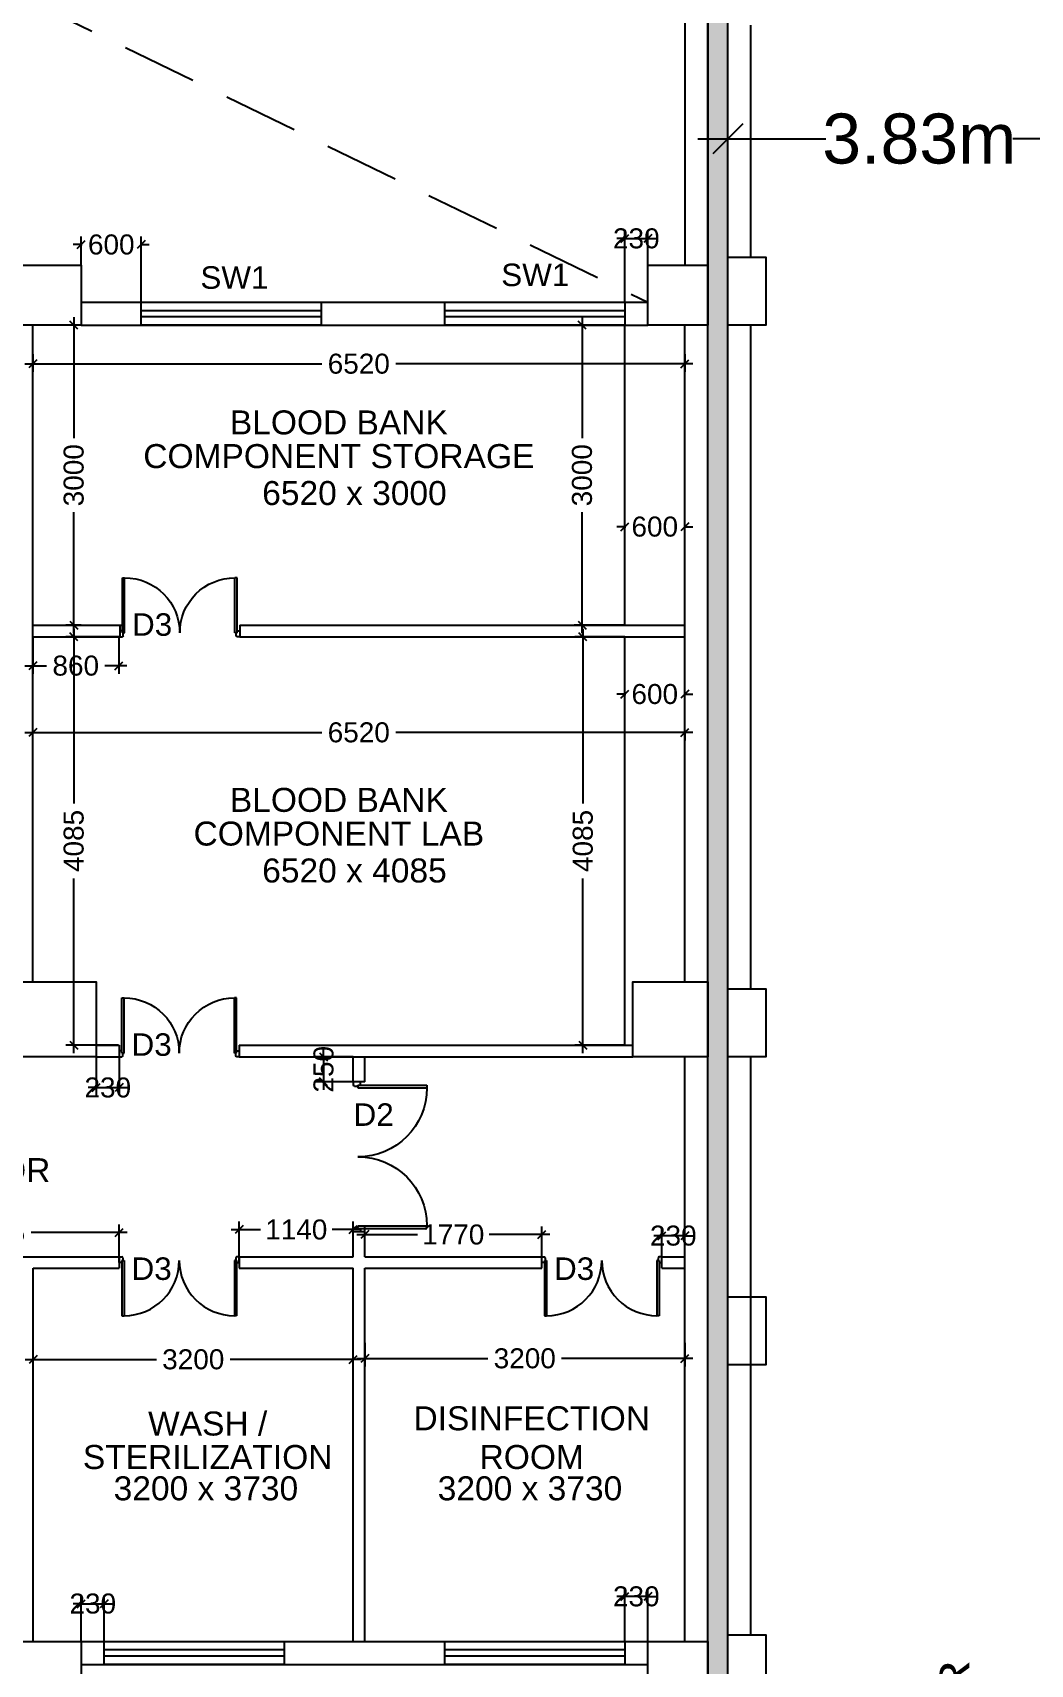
# Model space of a CAD drawing. Extents: x 7897917 to 8423973, y -6487334 to -6173396.
# Drawn here: x 7986973 to 7996950, y -6433034 to -6416719 of the extents above; entities that cross this region are included whole.
import ezdxf
from ezdxf.enums import TextEntityAlignment as Align

# ---------------------------------------------------------------- set-up
doc = ezdxf.new("R2010")
doc.units = 0
doc.header["$LTSCALE"] = 600
doc.header["$MEASUREMENT"] = 0
doc.header["$PDMODE"] = 35
doc.linetypes.add('HIDDEN', pattern=[0.375, 0.25, -0.125])
doc.linetypes.add('HIDDEN2', pattern=[0.1875, 0.125, -0.0625])
doc.layers.get('0').update_dxf_attribs({"linetype": 'CONTINUOUS'})
doc.layers.get('Defpoints').update_dxf_attribs({"linetype": 'CONTINUOUS'})
for name, color, linetype in [('DIM', 8, 'CONTINUOUS'), ('DIMEN', 5, 'CONTINUOUS'), ('DOOR', 32, 'CONTINUOUS'), ('Duct', 8, 'CONTINUOUS'), ('Exp.Joint', 104, 'CONTINUOUS'), ('joinery', 7, 'CONTINUOUS'), ('LA-column', 3, 'CONTINUOUS'), ('REVISIONS', 6, 'CONTINUOUS'), ('Room Dim', 1, 'CONTINUOUS'), ('TEXT', 6, 'CONTINUOUS'), ('TXT', 6, 'CONTINUOUS'), ('Walls', 7, 'CONTINUOUS'), ('WIN', 151, 'CONTINUOUS'), ('Working Dim', 5, 'CONTINUOUS')]:
    doc.layers.add(name, color=color, linetype=linetype)
doc.styles.add('ari', font='arial.ttf')
doc.styles.add('ARIAL', font='arial.ttf')
doc.styles.get("Standard").update_dxf_attribs({"font": 'romans.shx'})
doc.dimstyles.new('int. dim', dxfattribs={"dimtxt": 450, "dimasz": 80, "dimexe": 80, "dimexo": 0, "dimgap": 70, "dimtad": 0, "dimdec": 0, "dimzin": 12, "dimdsep": 46, "dimtxsty": 'ari', "dimblk": 'OBLIQUE', "dimcen": 2, "dimdle": 80, "dimclrd": 256, "dimclre": 256, "dimclrt": 6, "dimadec": 0, "dimazin": 0, "dimtfac": 1, "dimtdec": 0, "dimtix": 1, "dimtmove": 2, "dimatfit": 3, "dimfxl": 1, "dimtolj": 1, "dimtzin": 0, "dimlwd": -1, "dimlwe": -1, "dimarcsym": 0})
doc.dimstyles.new('STANDARD$0', dxfattribs={"dimscale": 0, "dimtxt": 150, "dimasz": 125, "dimexe": 0.75, "dimexo": 1, "dimgap": 25, "dimtad": 1, "dimdec": 0, "dimdsep": 46, "dimtxsty": 'Standard', "dimblk1": 'DOT', "dimblk2": 'DOT', "dimsah": 1, "dimcen": 2.5, "dimclrd": 1, "dimclre": 1, "dimclrt": 3, "dimadec": 0, "dimazin": 0, "dimtfac": 1, "dimtdec": 0, "dimtmove": 0, "dimatfit": 3, "dimldrblk": 'DOT', "dimfxl": 1, "dimtolj": 1, "dimtzin": 0, "dimarcsym": 0})

# ---------------------------------------------------------------- blocks, each defined once
blk = doc.blocks.new('_Oblique')
at = {"color": 0, "linetype": 'ByBlock', "lineweight": -2}
blk.add_line((-0.5, -0.5), (0.5, 0.5), dxfattribs=at)
blk = doc.blocks.new('*D1554')
at = {"layer": 'Defpoints', "color": 0, "transparency": 16777216}
for p in [(7986974, -6419934, 13), (7993494, -6419934, 2), (7993494, -6420030)]:
    blk.add_point(p, dxfattribs=at)
at = {"layer": 'Working Dim', "transparency": 16777216}
for p, q in [((7986974, -6419934), (7986974, -6420110)), ((7993494, -6419934), (7993494, -6420110)), ((7986894, -6420030), (7989865, -6420030)), ((7993574, -6420030), (7990603, -6420030))]:
    blk.add_line(p, q, dxfattribs=at)
at = {"layer": 'Working Dim', "transparency": 16777216, "xscale": 80, "yscale": 80, "zscale": 80, "rotation": 180}
blk.add_blockref('_Oblique', (7986974, -6420030), dxfattribs=at)
at = {"layer": 'Working Dim', "transparency": 16777216, "xscale": 80, "yscale": 80, "zscale": 80}
blk.add_blockref('_Oblique', (7993494, -6420030), dxfattribs=at)
at = {"layer": 'Working Dim', "color": 6, "transparency": 16777216, "insert": (7990234, -6420030), "char_height": 200, "attachment_point": 5, "style": 'ari'}
blk.add_mtext('\\A1;6520', dxfattribs=at)
blk = doc.blocks.new('*D1555')
at = {"layer": 'Defpoints', "color": 0, "transparency": 16777216}
for p in [(7987834, -6422759, 3), (7987384, -6426844), (7987829, -6426844, 4)]:
    blk.add_point(p, dxfattribs=at)
at = {"layer": 'Working Dim', "transparency": 16777216}
for p, q in [((7987834, -6422759), (7987304, -6422759)), ((7987384, -6422679), (7987384, -6424428)), ((7987384, -6426924), (7987384, -6425175)), ((7987829, -6426844), (7987304, -6426844))]:
    blk.add_line(p, q, dxfattribs=at)
at = {"layer": 'Working Dim', "transparency": 16777216, "xscale": 80, "yscale": 80, "zscale": 80}
for p, rotation in [((7987384, -6422759), 90), ((7987384, -6426844), 270)]:
    blk.add_blockref('_Oblique', p, dxfattribs=dict(at, rotation=rotation))
at = {"layer": 'Working Dim', "color": 6, "transparency": 16777216, "insert": (7987384, -6424801), "char_height": 200, "attachment_point": 5, "rotation": 90, "style": 'ari'}
blk.add_mtext('\\A1;4085', dxfattribs=at)
blk = doc.blocks.new('*D1566')
at = {"layer": 'Defpoints', "color": 0, "transparency": 16777216}
for p in [(7986979, -6430045, 13), (7990179, -6429985), (7990179, -6430045, 13)]:
    blk.add_point(p, dxfattribs=at)
at = {"layer": 'Working Dim', "transparency": 16777216}
for p, q in [((7986979, -6430045), (7986979, -6429905)), ((7990179, -6430045), (7990179, -6429905)), ((7986899, -6429985), (7988211, -6429985)), ((7990259, -6429985), (7988947, -6429985))]:
    blk.add_line(p, q, dxfattribs=at)
at = {"layer": 'Working Dim', "transparency": 16777216, "xscale": 80, "yscale": 80, "zscale": 80, "rotation": 180}
blk.add_blockref('_Oblique', (7986979, -6429985), dxfattribs=at)
at = {"layer": 'Working Dim', "transparency": 16777216, "xscale": 80, "yscale": 80, "zscale": 80}
blk.add_blockref('_Oblique', (7990179, -6429985), dxfattribs=at)
at = {"layer": 'Working Dim', "color": 6, "transparency": 16777216, "insert": (7988579, -6429985), "char_height": 200, "attachment_point": 5, "style": 'ari'}
blk.add_mtext('\\A1;3200', dxfattribs=at)
blk = doc.blocks.new('*D1567')
at = {"layer": 'Defpoints', "color": 0, "transparency": 16777216}
for p in [(7990294, -6429820, 13), (7993494, -6429820, 18), (7990294, -6429975)]:
    blk.add_point(p, dxfattribs=at)
at = {"layer": 'Working Dim', "transparency": 16777216}
for p, q in [((7990294, -6429820), (7990294, -6430055)), ((7993494, -6429820), (7993494, -6430055)), ((7990214, -6429975), (7991526, -6429975)), ((7993574, -6429975), (7992262, -6429975))]:
    blk.add_line(p, q, dxfattribs=at)
at = {"layer": 'Working Dim', "transparency": 16777216, "xscale": 80, "yscale": 80, "zscale": 80, "rotation": 180}
blk.add_blockref('_Oblique', (7990294, -6429975), dxfattribs=at)
at = {"layer": 'Working Dim', "transparency": 16777216, "xscale": 80, "yscale": 80, "zscale": 80}
blk.add_blockref('_Oblique', (7993494, -6429975), dxfattribs=at)
at = {"layer": 'Working Dim', "color": 6, "transparency": 16777216, "insert": (7991894, -6429975), "char_height": 200, "attachment_point": 5, "style": 'ari'}
blk.add_mtext('\\A1;3200', dxfattribs=at)
blk = doc.blocks.new('Z$W@#1275')
at = {"layer": 'DOOR'}
for p, q in [((73, 1500), (0, 1500)), ((0, 1500), (0, 1467)), ((73, 1467), (73, 1500)), ((0, 1467), (2, 1467)), ((11, 1456), (11, 1458)), ((11, 1456), (47, 1456)), ((47, 1467), (736, 1467)), ((47, 1467), (47, 1439)), ((47, 1456), (47, 1467)), ((47, 1467), (73, 1467)), ((47, 1439), (736, 1439)), ((736, 1467), (736, 1439)), ((0, 33), (2, 33)), ((0, 0), (0, 33)), ((73, 0), (0, 0)), ((11, 44), (11, 42)), ((11, 44), (47, 44)), ((47, 61), (736, 61)), ((47, 33), (47, 61)), ((47, 44), (47, 33)), ((47, 33), (736, 33)), ((47, 33), (73, 33)), ((73, 33), (73, 0)), ((736, 33), (736, 61))]:
    blk.add_line(p, q, dxfattribs=at)
for centre, start, end in [((11, 1467), 180, 270), ((11, 33), 90, 180)]:
    blk.add_arc(centre, 9.13, start, end, dxfattribs=at)
at = {"layer": 'DOOR', "color": 145}
for centre, start, end in [((47, 1439), 270, 0), ((47, 61), 0, 90)]:
    blk.add_arc(centre, 689, start, end, dxfattribs=at)
blk = doc.blocks.new('*D1572')
at = {"layer": 'Defpoints', "color": 0, "transparency": 16777216}
for p in [(7987459, -6419644, 2), (7987384, -6422644), (7987459, -6422644, 3)]:
    blk.add_point(p, dxfattribs=at)
at = {"layer": 'Working Dim', "transparency": 16777216}
for p, q in [((7987459, -6419644), (7987304, -6419644)), ((7987384, -6419564), (7987384, -6420775)), ((7987384, -6422724), (7987384, -6421512)), ((7987459, -6422644), (7987304, -6422644))]:
    blk.add_line(p, q, dxfattribs=at)
at = {"layer": 'Working Dim', "transparency": 16777216, "xscale": 80, "yscale": 80, "zscale": 80}
for p, rotation in [((7987384, -6419644), 90), ((7987384, -6422644), 270)]:
    blk.add_blockref('_Oblique', p, dxfattribs=dict(at, rotation=rotation))
at = {"layer": 'Working Dim', "color": 6, "transparency": 16777216, "insert": (7987384, -6421144), "char_height": 200, "attachment_point": 5, "rotation": 90, "style": 'ari'}
blk.add_mtext('\\A1;3000', dxfattribs=at)
blk = doc.blocks.new('*D1661')
at = {"layer": 'Defpoints', "color": 0, "transparency": 16777216}
for p in [(7987689, -6432427), (7987459, -6432804, 2), (7987689, -6432804, 2)]:
    blk.add_point(p, dxfattribs=at)
at = {"layer": 'Working Dim', "transparency": 16777216}
for p, q in [((7987459, -6432804), (7987459, -6432347)), ((7987689, -6432804), (7987689, -6432347)), ((7987459, -6432427), (7987379, -6432427)), ((7987459, -6432427), (7987689, -6432427)), ((7987689, -6432427), (7987769, -6432427))]:
    blk.add_line(p, q, dxfattribs=at)
at = {"layer": 'Working Dim', "transparency": 16777216, "xscale": 80, "yscale": 80, "zscale": 80}
blk.add_blockref('_Oblique', (7987459, -6432427), dxfattribs=at)
at = {"layer": 'Working Dim', "transparency": 16777216, "xscale": 80, "yscale": 80, "zscale": 80, "rotation": 180}
blk.add_blockref('_Oblique', (7987689, -6432427), dxfattribs=at)
at = {"layer": 'Working Dim', "color": 6, "transparency": 16777216, "insert": (7987574, -6432427), "char_height": 200, "attachment_point": 5, "style": 'ari'}
blk.add_mtext('\\A1;230', dxfattribs=at)
blk = doc.blocks.new('*D1662')
at = {"layer": 'Defpoints', "color": 0, "transparency": 16777216}
for p in [(7992894, -6432355), (7992894, -6432804, 2), (7993124, -6432804, 5)]:
    blk.add_point(p, dxfattribs=at)
at = {"layer": 'Working Dim', "transparency": 16777216}
for p, q in [((7992894, -6432355), (7992814, -6432355)), ((7992894, -6432804), (7992894, -6432275)), ((7993124, -6432355), (7992894, -6432355)), ((7993124, -6432804), (7993124, -6432275)), ((7993124, -6432355), (7993204, -6432355))]:
    blk.add_line(p, q, dxfattribs=at)
at = {"layer": 'Working Dim', "transparency": 16777216, "xscale": 80, "yscale": 80, "zscale": 80}
blk.add_blockref('_Oblique', (7992894, -6432355), dxfattribs=at)
at = {"layer": 'Working Dim', "transparency": 16777216, "xscale": 80, "yscale": 80, "zscale": 80, "rotation": 180}
blk.add_blockref('_Oblique', (7993124, -6432355), dxfattribs=at)
at = {"layer": 'Working Dim', "color": 6, "transparency": 16777216, "insert": (7993009, -6432355), "char_height": 200, "attachment_point": 5, "style": 'ari'}
blk.add_mtext('\\A1;230', dxfattribs=at)
blk = doc.blocks.new('*D1663')
at = {"layer": 'Defpoints', "color": 0, "transparency": 16777216}
for p in [(7993264, -6428748), (7993264, -6428959, 5), (7993494, -6428959, 2)]:
    blk.add_point(p, dxfattribs=at)
at = {"layer": 'Working Dim', "transparency": 16777216}
for p, q in [((7993264, -6428748), (7993184, -6428748)), ((7993264, -6428959), (7993264, -6428668)), ((7993494, -6428748), (7993264, -6428748)), ((7993494, -6428959), (7993494, -6428668)), ((7993494, -6428748), (7993574, -6428748))]:
    blk.add_line(p, q, dxfattribs=at)
at = {"layer": 'Working Dim', "transparency": 16777216, "xscale": 80, "yscale": 80, "zscale": 80}
blk.add_blockref('_Oblique', (7993264, -6428748), dxfattribs=at)
at = {"layer": 'Working Dim', "transparency": 16777216, "xscale": 80, "yscale": 80, "zscale": 80, "rotation": 180}
blk.add_blockref('_Oblique', (7993494, -6428748), dxfattribs=at)
at = {"layer": 'Working Dim', "color": 6, "transparency": 16777216, "insert": (7993379, -6428748), "char_height": 200, "attachment_point": 5, "style": 'ari'}
blk.add_mtext('\\A1;230', dxfattribs=at)
blk = doc.blocks.new('*D1664')
at = {"layer": 'Defpoints', "color": 0, "transparency": 16777216}
for p in [(7990179, -6426959, 18), (7989882, -6427209), (7990179, -6427209, 9)]:
    blk.add_point(p, dxfattribs=at)
at = {"layer": 'Working Dim', "transparency": 16777216}
for p, q in [((7990179, -6426959), (7989802, -6426959)), ((7989882, -6426959), (7989882, -6426879)), ((7989882, -6426959), (7989882, -6427209)), ((7990179, -6427209), (7989802, -6427209)), ((7989882, -6427209), (7989882, -6427289))]:
    blk.add_line(p, q, dxfattribs=at)
at = {"layer": 'Working Dim', "transparency": 16777216, "xscale": 80, "yscale": 80, "zscale": 80}
for p, rotation in [((7989882, -6426959), 270), ((7989882, -6427209), 90)]:
    blk.add_blockref('_Oblique', p, dxfattribs=dict(at, rotation=rotation))
at = {"layer": 'Working Dim', "color": 6, "transparency": 16777216, "insert": (7989882, -6427084), "char_height": 200, "attachment_point": 5, "rotation": 90, "style": 'ari'}
blk.add_mtext('\\A1;250', dxfattribs=at)
blk = doc.blocks.new('*D1665')
at = {"layer": 'Defpoints', "color": 0, "transparency": 16777216}
for p in [(7987609, -6426959, 4), (7987839, -6426959, 10), (7987839, -6427267)]:
    blk.add_point(p, dxfattribs=at)
at = {"layer": 'Working Dim', "transparency": 16777216}
for p, q in [((7987609, -6426959), (7987609, -6427347)), ((7987839, -6426959), (7987839, -6427347)), ((7987609, -6427267), (7987529, -6427267)), ((7987609, -6427267), (7987839, -6427267)), ((7987839, -6427267), (7987919, -6427267))]:
    blk.add_line(p, q, dxfattribs=at)
at = {"layer": 'Working Dim', "transparency": 16777216, "xscale": 80, "yscale": 80, "zscale": 80}
blk.add_blockref('_Oblique', (7987609, -6427267), dxfattribs=at)
at = {"layer": 'Working Dim', "transparency": 16777216, "xscale": 80, "yscale": 80, "zscale": 80, "rotation": 180}
blk.add_blockref('_Oblique', (7987839, -6427267), dxfattribs=at)
at = {"layer": 'Working Dim', "color": 6, "transparency": 16777216, "insert": (7987724, -6427267), "char_height": 200, "attachment_point": 5, "style": 'ari'}
blk.add_mtext('\\A1;230', dxfattribs=at)
blk = doc.blocks.new('*D1667')
at = {"layer": 'Defpoints', "color": 0, "transparency": 16777216}
for p in [(7986974, -6423716, 14), (7993494, -6423716, 2), (7993494, -6423716)]:
    blk.add_point(p, dxfattribs=at)
at = {"layer": 'Working Dim', "transparency": 16777216}
for p, q in [((7986894, -6423716), (7989865, -6423716)), ((7986974, -6423716), (7986974, -6423636)), ((7993574, -6423716), (7990603, -6423716)), ((7993494, -6423716), (7993494, -6423796))]:
    blk.add_line(p, q, dxfattribs=at)
at = {"layer": 'Working Dim', "transparency": 16777216, "xscale": 80, "yscale": 80, "zscale": 80, "rotation": 180}
blk.add_blockref('_Oblique', (7986974, -6423716), dxfattribs=at)
at = {"layer": 'Working Dim', "transparency": 16777216, "xscale": 80, "yscale": 80, "zscale": 80}
blk.add_blockref('_Oblique', (7993494, -6423716), dxfattribs=at)
at = {"layer": 'Working Dim', "color": 6, "transparency": 16777216, "insert": (7990234, -6423716), "char_height": 200, "attachment_point": 5, "style": 'ari'}
blk.add_mtext('\\A1;6520', dxfattribs=at)
blk = doc.blocks.new('*D1669')
at = {"layer": 'Defpoints', "color": 0, "transparency": 16777216}
for p in [(7986974, -6422759, 3), (7987834, -6422759), (7987834, -6423049)]:
    blk.add_point(p, dxfattribs=at)
at = {"layer": 'Working Dim', "transparency": 16777216}
for p, q in [((7986974, -6422759), (7986974, -6423129)), ((7987834, -6422759), (7987834, -6423129)), ((7986894, -6423049), (7987113, -6423049)), ((7987914, -6423049), (7987695, -6423049))]:
    blk.add_line(p, q, dxfattribs=at)
at = {"layer": 'Working Dim', "transparency": 16777216, "xscale": 80, "yscale": 80, "zscale": 80, "rotation": 180}
blk.add_blockref('_Oblique', (7986974, -6423049), dxfattribs=at)
at = {"layer": 'Working Dim', "transparency": 16777216, "xscale": 80, "yscale": 80, "zscale": 80}
blk.add_blockref('_Oblique', (7987834, -6423049), dxfattribs=at)
at = {"layer": 'Working Dim', "color": 6, "transparency": 16777216, "insert": (7987404, -6423049), "char_height": 200, "attachment_point": 5, "style": 'ari'}
blk.add_mtext('\\A1;860', dxfattribs=at)
blk = doc.blocks.new('*D1670')
at = {"layer": 'Defpoints', "color": 0, "transparency": 16777216}
for p in [(7989039, -6428687), (7989039, -6428959, 21), (7990179, -6428959, 13)]:
    blk.add_point(p, dxfattribs=at)
at = {"layer": 'Working Dim', "transparency": 16777216}
for p, q in [((7989039, -6428959), (7989039, -6428607)), ((7990179, -6428959), (7990179, -6428607)), ((7988959, -6428687), (7989250, -6428687)), ((7990259, -6428687), (7989968, -6428687))]:
    blk.add_line(p, q, dxfattribs=at)
at = {"layer": 'Working Dim', "transparency": 16777216, "xscale": 80, "yscale": 80, "zscale": 80, "rotation": 180}
blk.add_blockref('_Oblique', (7989039, -6428687), dxfattribs=at)
at = {"layer": 'Working Dim', "transparency": 16777216, "xscale": 80, "yscale": 80, "zscale": 80}
blk.add_blockref('_Oblique', (7990179, -6428687), dxfattribs=at)
at = {"layer": 'Working Dim', "color": 6, "transparency": 16777216, "insert": (7989609, -6428687), "char_height": 200, "attachment_point": 5, "style": 'ari'}
blk.add_mtext('\\A1;1140', dxfattribs=at)
blk = doc.blocks.new('*D2141')
at = {"layer": 'Defpoints', "color": 0, "transparency": 16777216}
for p in [(7997754, -6417781), (7993924, -6418894), (7997754, -6418894, -8)]:
    blk.add_point(p, dxfattribs=at)
at = {"layer": 'DIM', "color": 8, "transparency": 16777216}
for p, q in [((7993924, -6418894), (7993924, -6417481)), ((7997754, -6418894), (7997754, -6417481)), ((7993624, -6417781), (7994905, -6417781)), ((7998054, -6417781), (7996774, -6417781))]:
    blk.add_line(p, q, dxfattribs=at)
at = {"layer": 'DIM', "color": 8, "transparency": 16777216, "xscale": 300, "yscale": 300, "zscale": 300, "rotation": 180}
blk.add_blockref('_Oblique', (7993924, -6417781), dxfattribs=at)
at = {"layer": 'DIM', "color": 8, "transparency": 16777216, "xscale": 300, "yscale": 300, "zscale": 300}
blk.add_blockref('_Oblique', (7997754, -6417781), dxfattribs=at)
at = {"layer": 'DIM', "color": 7, "transparency": 16777216, "insert": (7995839, -6417781), "char_height": 500, "attachment_point": 5, "style": 'ari'}
blk.add_mtext('\\A1;3.83m', dxfattribs=at)
blk = doc.blocks.new('*D2342')
at = {"layer": 'Defpoints', "color": 0, "transparency": 16777216}
for p in [(7987839, -6428717), (7985336, -6428959, 32), (7987839, -6428959, 21)]:
    blk.add_point(p, dxfattribs=at)
at = {"layer": 'Working Dim', "transparency": 16777216}
for p, q in [((7985336, -6428959), (7985336, -6428637)), ((7987839, -6428959), (7987839, -6428637)), ((7985256, -6428717), (7986216, -6428717)), ((7987919, -6428717), (7986959, -6428717))]:
    blk.add_line(p, q, dxfattribs=at)
at = {"layer": 'Working Dim', "transparency": 16777216, "xscale": 80, "yscale": 80, "zscale": 80, "rotation": 180}
blk.add_blockref('_Oblique', (7985336, -6428717), dxfattribs=at)
at = {"layer": 'Working Dim', "transparency": 16777216, "xscale": 80, "yscale": 80, "zscale": 80}
blk.add_blockref('_Oblique', (7987839, -6428717), dxfattribs=at)
at = {"layer": 'Working Dim', "color": 6, "transparency": 16777216, "insert": (7986587, -6428717), "char_height": 200, "attachment_point": 5, "style": 'ari'}
blk.add_mtext('\\A1;2505', dxfattribs=at)
blk = doc.blocks.new('*D2343')
at = {"layer": 'Defpoints', "color": 0, "transparency": 16777216}
for p in [(7992064, -6428737), (7990294, -6428959, 10), (7992064, -6428959, 5)]:
    blk.add_point(p, dxfattribs=at)
at = {"layer": 'Working Dim', "transparency": 16777216}
for p, q in [((7990214, -6428737), (7990820, -6428737)), ((7990294, -6428959), (7990294, -6428657)), ((7992144, -6428737), (7991538, -6428737)), ((7992064, -6428959), (7992064, -6428657))]:
    blk.add_line(p, q, dxfattribs=at)
at = {"layer": 'Working Dim', "transparency": 16777216, "xscale": 80, "yscale": 80, "zscale": 80, "rotation": 180}
blk.add_blockref('_Oblique', (7990294, -6428737), dxfattribs=at)
at = {"layer": 'Working Dim', "transparency": 16777216, "xscale": 80, "yscale": 80, "zscale": 80}
blk.add_blockref('_Oblique', (7992064, -6428737), dxfattribs=at)
at = {"layer": 'Working Dim', "color": 6, "transparency": 16777216, "insert": (7991179, -6428737), "char_height": 200, "attachment_point": 5, "style": 'ari'}
blk.add_mtext('\\A1;1770', dxfattribs=at)
blk = doc.blocks.new('*D2344')
at = {"layer": 'Defpoints', "color": 0, "transparency": 16777216}
for p in [(7993124, -6418777), (7992894, -6419414, 2), (7993124, -6419414, 17)]:
    blk.add_point(p, dxfattribs=at)
at = {"layer": 'Working Dim', "transparency": 16777216}
for p, q in [((7992894, -6419414), (7992894, -6418697)), ((7993124, -6419414), (7993124, -6418697)), ((7992894, -6418777), (7992814, -6418777)), ((7992894, -6418777), (7993124, -6418777)), ((7993124, -6418777), (7993204, -6418777))]:
    blk.add_line(p, q, dxfattribs=at)
at = {"layer": 'Working Dim', "transparency": 16777216, "xscale": 80, "yscale": 80, "zscale": 80}
blk.add_blockref('_Oblique', (7992894, -6418777), dxfattribs=at)
at = {"layer": 'Working Dim', "transparency": 16777216, "xscale": 80, "yscale": 80, "zscale": 80, "rotation": 180}
blk.add_blockref('_Oblique', (7993124, -6418777), dxfattribs=at)
at = {"layer": 'Working Dim', "color": 6, "transparency": 16777216, "insert": (7993009, -6418777), "char_height": 200, "attachment_point": 5, "style": 'ari'}
blk.add_mtext('\\A1;230', dxfattribs=at)
blk = doc.blocks.new('*D2345')
at = {"layer": 'Defpoints', "color": 0, "transparency": 16777216}
for p in [(7988059, -6418838), (7987459, -6419044, 9), (7988059, -6419414, 2)]:
    blk.add_point(p, dxfattribs=at)
at = {"layer": 'Working Dim', "transparency": 16777216}
for p, q in [((7987459, -6418838), (7987379, -6418838)), ((7987459, -6419044), (7987459, -6418758)), ((7987459, -6418838), (7987468, -6418838)), ((7988059, -6418838), (7988050, -6418838)), ((7988059, -6419414), (7988059, -6418758)), ((7988059, -6418838), (7988139, -6418838))]:
    blk.add_line(p, q, dxfattribs=at)
at = {"layer": 'Working Dim', "transparency": 16777216, "xscale": 80, "yscale": 80, "zscale": 80}
blk.add_blockref('_Oblique', (7987459, -6418838), dxfattribs=at)
at = {"layer": 'Working Dim', "transparency": 16777216, "xscale": 80, "yscale": 80, "zscale": 80, "rotation": 180}
blk.add_blockref('_Oblique', (7988059, -6418838), dxfattribs=at)
at = {"layer": 'Working Dim', "color": 6, "transparency": 16777216, "insert": (7987759, -6418838), "char_height": 200, "attachment_point": 5, "style": 'ari'}
blk.add_mtext('\\A1;600', dxfattribs=at)
blk = doc.blocks.new('*D2353')
at = {"layer": 'Defpoints', "color": 0, "transparency": 16777216}
for p in [(7992894, -6421681, 2), (7993494, -6421659), (7993494, -6421681, 2)]:
    blk.add_point(p, dxfattribs=at)
at = {"layer": 'Working Dim', "transparency": 16777216}
for p, q in [((7992894, -6421681), (7992894, -6421579)), ((7993494, -6421681), (7993494, -6421579)), ((7992894, -6421659), (7992814, -6421659)), ((7992894, -6421659), (7992903, -6421659)), ((7993494, -6421659), (7993485, -6421659)), ((7993494, -6421659), (7993574, -6421659))]:
    blk.add_line(p, q, dxfattribs=at)
at = {"layer": 'Working Dim', "transparency": 16777216, "xscale": 80, "yscale": 80, "zscale": 80}
blk.add_blockref('_Oblique', (7992894, -6421659), dxfattribs=at)
at = {"layer": 'Working Dim', "transparency": 16777216, "xscale": 80, "yscale": 80, "zscale": 80, "rotation": 180}
blk.add_blockref('_Oblique', (7993494, -6421659), dxfattribs=at)
at = {"layer": 'Working Dim', "color": 6, "transparency": 16777216, "insert": (7993194, -6421659), "char_height": 200, "attachment_point": 5, "style": 'ari'}
blk.add_mtext('\\A1;600', dxfattribs=at)
blk = doc.blocks.new('*D2354')
at = {"layer": 'Defpoints', "color": 0, "transparency": 16777216}
for p in [(7992894, -6423424, 2), (7993494, -6423333), (7993494, -6423424, 2)]:
    blk.add_point(p, dxfattribs=at)
at = {"layer": 'Working Dim', "transparency": 16777216}
for p, q in [((7992894, -6423424), (7992894, -6423253)), ((7993494, -6423424), (7993494, -6423253)), ((7992894, -6423333), (7992814, -6423333)), ((7992894, -6423333), (7992903, -6423333)), ((7993494, -6423333), (7993485, -6423333)), ((7993494, -6423333), (7993574, -6423333))]:
    blk.add_line(p, q, dxfattribs=at)
at = {"layer": 'Working Dim', "transparency": 16777216, "xscale": 80, "yscale": 80, "zscale": 80}
blk.add_blockref('_Oblique', (7992894, -6423333), dxfattribs=at)
at = {"layer": 'Working Dim', "transparency": 16777216, "xscale": 80, "yscale": 80, "zscale": 80, "rotation": 180}
blk.add_blockref('_Oblique', (7993494, -6423333), dxfattribs=at)
at = {"layer": 'Working Dim', "color": 6, "transparency": 16777216, "insert": (7993194, -6423333), "char_height": 200, "attachment_point": 5, "style": 'ari'}
blk.add_mtext('\\A1;600', dxfattribs=at)
blk = doc.blocks.new('*D2355')
at = {"layer": 'Defpoints', "color": 0, "transparency": 16777216}
for p in [(7992475, -6422759), (7992894, -6422759, 2), (7992894, -6426844, 4)]:
    blk.add_point(p, dxfattribs=at)
at = {"layer": 'Working Dim', "transparency": 16777216}
for p, q in [((7992894, -6422759), (7992395, -6422759)), ((7992475, -6422679), (7992475, -6424428)), ((7992475, -6426924), (7992475, -6425175)), ((7992894, -6426844), (7992395, -6426844))]:
    blk.add_line(p, q, dxfattribs=at)
at = {"layer": 'Working Dim', "transparency": 16777216, "xscale": 80, "yscale": 80, "zscale": 80}
for p, rotation in [((7992475, -6422759), 90), ((7992475, -6426844), 270)]:
    blk.add_blockref('_Oblique', p, dxfattribs=dict(at, rotation=rotation))
at = {"layer": 'Working Dim', "color": 6, "transparency": 16777216, "insert": (7992475, -6424801), "char_height": 200, "attachment_point": 5, "rotation": 90, "style": 'ari'}
blk.add_mtext('\\A1;4085', dxfattribs=at)
blk = doc.blocks.new('*D2356')
at = {"layer": 'Defpoints', "color": 0, "transparency": 16777216}
for p in [(7992467, -6419644), (7992894, -6419644, 2), (7992894, -6422644, 2)]:
    blk.add_point(p, dxfattribs=at)
at = {"layer": 'Working Dim', "transparency": 16777216}
for p, q in [((7992894, -6419644), (7992387, -6419644)), ((7992467, -6419564), (7992467, -6420775)), ((7992467, -6422724), (7992467, -6421512)), ((7992894, -6422644), (7992387, -6422644))]:
    blk.add_line(p, q, dxfattribs=at)
at = {"layer": 'Working Dim', "transparency": 16777216, "xscale": 80, "yscale": 80, "zscale": 80}
for p, rotation in [((7992467, -6419644), 90), ((7992467, -6422644), 270)]:
    blk.add_blockref('_Oblique', p, dxfattribs=dict(at, rotation=rotation))
at = {"layer": 'Working Dim', "color": 6, "transparency": 16777216, "insert": (7992467, -6421144), "char_height": 200, "attachment_point": 5, "rotation": 90, "style": 'ari'}
blk.add_mtext('\\A1;3000', dxfattribs=at)

msp = doc.modelspace()

# ---------------------------------------------------------------- hatches: boundary and pattern name
at = {"layer": 'Exp.Joint', "linetype": 'HIDDEN'}
msp.add_hatch(color=256, dxfattribs=at).paths.add_polyline_path([(7993924.043, -6334493.662), (7993724.043, -6334493.662), (7993724.043, -6455862.509), (7993924.043, -6455862.509)])

# ---------------------------------------------------------------- linework, layer by layer
at = {"layer": 'Duct', "color": 8, "linetype": 'HIDDEN2', "ltscale": 10}
msp.add_line((7980824.05, -6413414.777, 15.835), (7993124.075, -6419413.719, 16.571), dxfattribs=at)
at = {"layer": 'Exp.Joint', "linetype": 'HIDDEN', "const_width": 20, "elevation": -11180.98}
msp.add_lwpolyline([(7993924.043, -6334493.662), (7993724.043, -6334493.662), (7993724.043, -6455862.509), (7993924.043, -6455862.509)], close=True, dxfattribs=at)
at = {"layer": 'LA-column', "color": 2, "flags": 128}
for points, elevation in [([(7993924.048, -6418963.668), (7994304.048, -6418963.668), (7994304.048, -6419643.704), (7993924.048, -6419643.659)], -18.073), ([(7987459.058, -6419643.706), (7986859.058, -6419643.706), (7986859.058, -6419043.706), (7987459.058, -6419043.706)], 9.04), ([(7987609.058, -6426958.688), (7986859.058, -6426958.688), (7986859.058, -6426208.688), (7987609.058, -6426208.688)], 4.1), ([(7993924.048, -6426278.74), (7994304.048, -6426278.74), (7994304.048, -6426958.777), (7993924.048, -6426958.731)], -3.73), ([(7993924.048, -6429358.803), (7994304.048, -6429358.803), (7994304.048, -6430038.839), (7993924.048, -6430038.794)], 5.131), ([(7987459.058, -6433403.854), (7986859.058, -6433403.854), (7986859.058, -6432803.854), (7987459.058, -6432803.854)], 4.1), ([(7993724.048, -6433403.854), (7993124.048, -6433403.854), (7993124.048, -6432803.854), (7993724.048, -6432803.854)], 5.131), ([(7993924.048, -6432738.821), (7994304.048, -6432738.821), (7994304.048, -6433418.857), (7993924.048, -6433418.812)], 0.395)]:
    msp.add_lwpolyline(points, close=True, dxfattribs=dict(at, elevation=elevation))
for points in [[(7993724.048, -6419643.706), (7993124.048, -6419643.706), (7993124.048, -6419043.706), (7993724.048, -6419043.706)], [(7993724.048, -6419643.706), (7993124.048, -6419643.706), (7993124.048, -6419043.706), (7993724.048, -6419043.706)], [(7993724.048, -6426958.688), (7992974.048, -6426958.688), (7992974.048, -6426208.688), (7993724.048, -6426208.688)]]:
    msp.add_lwpolyline(points, close=True, dxfattribs=at)
at = {"layer": 'REVISIONS'}
for p, q in [((7986974.067, -6426208.688, 17.559), (7986974.067, -6419643.706, 9.04)), ((7986974.067, -6422643.721, 2.603), (7987870.362, -6422643.721, 4.062)), ((7986974.067, -6422758.731, 2.603), (7987870.362, -6422758.731, 4.062)), ((7987844.058, -6422643.721, 9.897), (7987844.058, -6422758.731, 9.897)), ((7989044.058, -6422643.721, 4.005), (7993494.047, -6422643.721, 2.287)), ((7989044.058, -6422643.721, 4.005), (7989044.058, -6422758.731, 9.897)), ((7989044.058, -6422758.731, 4.005), (7993494.048, -6422758.731, 2.287)), ((7987609.058, -6426843.678, 4.064), (7987839.058, -6426843.678, 4.064)), ((7987839.058, -6426843.678, 9.897), (7987839.058, -6426958.688, 9.897)), ((7989039.058, -6426843.678, 4.005), (7992974.048, -6426843.678, 3.803)), ((7989039.058, -6426843.678, 4.005), (7989039.058, -6426958.688, 9.897)), ((7987609.058, -6426958.688, 4.064), (7987839.058, -6426958.688, 4.064)), ((7989039.058, -6426958.688, 4.005), (7992974.048, -6426958.688, 3.803)), ((7990179.067, -6427208.665, 8.754), (7990179.067, -6426958.67, 17.594)), ((7990294.076, -6427208.664, 8.975), (7990294.076, -6426958.67, 17.816)), ((7990294.076, -6427208.664, 9.531), (7990179.067, -6427208.664, 9.531)), ((7990179.067, -6428958.685, 12.569), (7990179.067, -6428708.669, 21.318)), ((7990294.076, -6428708.669, 19.928), (7990179.067, -6428708.669, 19.928)), ((7990294.077, -6428958.685, 12.569), (7990294.076, -6428708.669, 21.318)), ((7985335.895, -6428958.685, 22.167), (7987839.084, -6428958.685, 15.229)), ((7987839.084, -6428958.685, 24.554), (7987839.084, -6429073.697, 24.554)), ((7989039.083, -6428958.685, 12.444), (7990179.067, -6428958.685, 9.799)), ((7989039.083, -6428958.685, 22.67), (7989039.083, -6429073.697, 23.474)), ((7990294.077, -6428958.685, 9.532), (7992063.995, -6428958.684, 5.161)), ((7992063.995, -6429073.704, 8.216), (7992063.995, -6428958.684, 8.216)), ((7993263.995, -6428958.684, 2.39), (7993494.048, -6428958.684, 2.39)), ((7993263.995, -6429073.704, 8.216), (7993263.995, -6428958.684, 8.216)), ((7986979.067, -6429073.697, 28.152), (7987839.084, -6429073.697, 26.65)), ((7986979.067, -6432803.854, 17.559), (7986979.067, -6429073.697, 12.718)), ((7989039.083, -6429073.697, 24.554), (7990179.067, -6429073.697, 22.563)), ((7990179.067, -6432803.854, 17.559), (7990179.067, -6429073.697, 12.718)), ((7990294.077, -6429073.697, 22.363), (7992063.995, -6429073.697, 19.072)), ((7990294.077, -6432803.854, 17.559), (7990294.077, -6429073.697, 12.718)), ((7993263.995, -6429073.697, 17.044), (7993494.048, -6429073.697, 18.211))]:
    msp.add_line(p, q, dxfattribs=at)
at = {"layer": 'Walls', "linetype": 'Continuous'}
for p, q in [((7993494.048, -6413414.833, 2.39), (7993494.048, -6419043.723, 2.39)), ((7993724.049, -6413414.85, 2.39), (7993724.048, -6419043.723, 2.39)), ((7993924.05, -6418963.698, 2.39), (7993924.05, -6416643.752, 2.39)), ((7994154.05, -6418963.698, 2.39), (7994154.05, -6416643.752, 2.39)), ((7987459.038, -6419413.727, 2.39), (7993124.075, -6419413.719, 2.39)), ((7987459.038, -6419643.726, 2.39), (7993124.048, -6419643.719, 2.39)), ((7992894.047, -6422643.721, 2.39), (7992894.047, -6419643.726, 2.39)), ((7993494.048, -6426208.706, 2.39), (7993494.047, -6419643.726, 2.39)), ((7993724.048, -6426208.706, 2.39), (7993724.047, -6419643.726, 2.39)), ((7993924.048, -6426278.758, 2.39), (7993924.047, -6419643.677, 2.39)), ((7994154.048, -6426278.758, 2.39), (7994154.047, -6419643.677, 2.39)), ((7992894.048, -6426843.678, 2.39), (7992894.048, -6422758.731, 2.39)), ((7993494.048, -6432803.888, 2.39), (7993494.047, -6426958.798, 2.39)), ((7993724.048, -6432803.871, 2.39), (7993724.047, -6426958.706, 2.39)), ((7993924.048, -6432738.821, 2.39), (7993924.048, -6426958.749, 2.39)), ((7994154.048, -6432738.821, 2.39), (7994154.048, -6426958.776, 2.39)), ((7987459.011, -6432803.879, 2.39), (7993124.048, -6432803.871, 2.39)), ((7987459.011, -6433033.878, 2.39), (7993124.048, -6433033.871, 2.39))]:
    msp.add_line(p, q, dxfattribs=at)
at = {"layer": 'Walls'}
for p, q in [((7990748.872, -6419413.722, 2.39), (7990748.872, -6419413.719, 2.39)), ((7990978.872, -6419413.722, 2.39), (7990978.872, -6419413.719, 2.39))]:
    msp.add_line(p, q, dxfattribs=at)
at = {"layer": 'WIN', "linetype": 'Continuous', "elevation": 2.39}
for points in [[(7988058.955, -6419413.724), (7989858.955, -6419413.724), (7989858.955, -6419643.724), (7988058.955, -6419643.724)], [(7988058.955, -6419496.507), (7989858.955, -6419496.507), (7989858.955, -6419560.941), (7988058.955, -6419560.941)], [(7991094.048, -6419413.721), (7992894.048, -6419413.721), (7992894.048, -6419643.721), (7991094.048, -6419643.721)], [(7991094.048, -6419496.505), (7992894.048, -6419496.505), (7992894.048, -6419560.938), (7991094.048, -6419560.938)], [(7987689.058, -6432803.886), (7989489.058, -6432803.886), (7989489.058, -6433033.886), (7987689.058, -6433033.886)], [(7987689.058, -6432886.669), (7989489.058, -6432886.669), (7989489.058, -6432951.102), (7987689.058, -6432951.102)], [(7991094.048, -6432803.871), (7992894.048, -6432803.871), (7992894.048, -6433033.872), (7991094.048, -6433033.872)], [(7991094.048, -6432886.655), (7992894.048, -6432886.655), (7992894.048, -6432951.088), (7991094.048, -6432951.088)]]:
    msp.add_lwpolyline(points, close=True, dxfattribs=at)

# ---------------------------------------------------------------- block references
at = {"layer": 'DIMEN', "yscale": 0.8000117540359497, "zscale": 0.8000117540359497, "rotation": 270}
for p, xscale in [((7987844.058, -6422758.731, 4.064), -0.8000117540359497), ((7987839.058, -6426958.688, 4.064), -0.8000117540359497), ((7987839.084, -6428958.684, 21.499), 0.8000117540359497), ((7992063.995, -6428958.684, 5.161), 0.8000117540359497)]:
    msp.add_blockref('Z$W@#1275', p, dxfattribs=dict(at, xscale=xscale))
at = {"layer": 'DOOR', "xscale": -1.000014690682292, "yscale": 1.000014690682292, "zscale": 1.000014690682292, "rotation": 180}
msp.add_blockref('Z$W@#1275', (7990179.067, -6427208.669, 21.318), dxfattribs=at)

# ---------------------------------------------------------------- texts
at = {"layer": 'joinery', "style": 'ari'}
for s, p in [('SW1', (7991999.349, -6419253.312)), ('SW1', (7988990.804, -6419279.665)), ('D3', (7988167.57, -6422749.409, 4.064)), ('D3', (7988162.57, -6426949.366, 4.064)), ('D2', (7990382.98, -6427649.528, 21.318)), ('D3', (7988162.596, -6429189.936, 21.499)), ('D3', (7992387.507, -6429189.936, 5.161))]:
    msp.add_text(s, height=225, dxfattribs=at).set_placement(p, align=Align.CENTER)
at = {"layer": 'Room Dim', "style": 'ARIAL'}
for s, p in [('6520 x 3000', (7990190.994, -6421442.144, 2.39)), ('6520 x 4085', (7990190.994, -6425216.208, 2.39)), ('3200 x 3730', (7988705.577, -6431393.581, 17.013)), ('3200 x 3730', (7991946.109, -6431393.581, 17.013))]:
    msp.add_text(s, height=240, dxfattribs=at).set_placement(p, align=Align.CENTER)
at = {"layer": 'TEXT', "color": 7, "style": 'ARIAL'}
for s, p in [('BLOOD BANK', (7990034.809, -6420735.92, 2.39)), ('COMPONENT STORAGE', (7990034.809, -6421072.853, 2.39)), ('BLOOD BANK', (7990034.809, -6424509.984, 2.39)), ('COMPONENT LAB', (7990034.809, -6424846.916, 2.39)), ('2.00 M WIDE CORRIDOR', (7985194.128, -6428212.519)), ('WASH /', (7988723.083, -6430745.815, -25869.312)), ('DISINFECTION', (7991963.615, -6430693.4, -25869.312)), ('STERILIZATION', (7988723.083, -6431080.503, -25869.312)), ('ROOM', (7991963.615, -6431080.503, -25869.312))]:
    msp.add_text(s, height=240, dxfattribs=at).set_placement(p, align=Align.CENTER)
at = {"layer": 'TXT', "color": 7, "style": 'ARIAL', "width": 1.2}
msp.add_text('3.60 M      W I D E      C O R R I D O R', height=300.52174, rotation=90, dxfattribs=at).set_placement((7996339.153, -6437328.911), align=Align.CENTER)

# ---------------------------------------------------------------- dimensions: what is measured, and where the dimension line sits
at = {"layer": 'DIM'}
dim = msp.add_linear_dim(base=(7997754.227, -6417781.339, -1.031), p1=(7993924.226, -6418893.726, -1.031), p2=(7997754.227, -6418893.721, -8.679), dimstyle='STANDARD$0', override={"dimscale": 1, "dimtxt": 500, "dimasz": 300, "dimexe": 300, "dimexo": 0, "dimgap": 1, "dimtad": 0, "dimdec": 2, "dimlfac": 0.001, "dimzin": 0, "dimpost": 'm', "dimtxsty": 'ari', "dimblk1": 'Oblique', "dimblk2": 'Oblique', "dimcen": 0, "dimdle": 300, "dimclrd": 8, "dimclre": 8, "dimclrt": 7, "dimadec": 2, "dimtdec": 2, "dimtmove": 2, "dimfxl": 0.75, "dimfrac": 1, "dimlwd": 65535, "dimlwe": 65535}, dxfattribs=at)
dim.commit()
dim.dimension.update_dxf_attribs({"geometry": '*D2141', "text_midpoint": (7995839.227, -6417781.339, -1.031)})
at = {"layer": 'Working Dim'}
for base, p1, p2, picture, middle in [((7993124.048, -6418777.047), (7992894.048, -6419413.72, 2.39), (7993124.048, -6419413.706, 16.571), '*D2344', (7993009.048, -6418777.047)), ((7988058.955, -6418837.934), (7987459.058, -6419043.706, 9.04), (7988058.955, -6419413.724, 2.39), '*D2345', (7987759.006, -6418837.934)), ((7993494.047, -6420030.262, 2.39), (7986974.067, -6419933.948, 15.689), (7993494.047, -6419933.967, 4.779), '*D1554', (7990234.057, -6420030.262, 2.39)), ((7993494.047, -6421658.649), (7992894.047, -6421680.844, 2.39), (7993494.047, -6421680.844, 2.39), '*D2353', (7993194.047, -6421658.649)), ((7987833.598, -6423048.803), (7986974.067, -6422758.731, 2.603), (7987833.598, -6422758.731), '*D1669', (7987403.833, -6423048.803)), ((7993494.048, -6423333.384), (7992894.048, -6423423.583, 2.39), (7993494.048, -6423423.583, 2.39), '*D2354', (7993194.048, -6423333.384)), ((7993494.048, -6423716.46), (7986974.067, -6423716.46, 14.325), (7993494.048, -6423716.459, 2.39), '*D1667', (7990234.057, -6423716.46)), ((7987839.058, -6427266.58), (7987609.058, -6426958.688, 4.064), (7987839.058, -6426958.688, 9.897), '*D1665', (7987724.058, -6427266.58)), ((7989039.084, -6428686.864), (7990179.067, -6428958.685, 12.569), (7989039.084, -6428958.685, 21.499), '*D1670', (7989609.075, -6428686.864)), ((7992063.995, -6428736.656), (7990294.077, -6428958.685, 9.532), (7992063.995, -6428958.684, 5.161), '*D2343', (7991179.036, -6428736.656)), ((7993263.995, -6428748.2), (7993494.048, -6428958.684, 2.39), (7993263.995, -6428958.684, 5.161), '*D1663', (7993379.021, -6428748.2)), ((7990179.067, -6429985.281), (7986979.067, -6430045.434, 13.01), (7990179.067, -6430045.434, 13.01), '*D1566', (7988579.067, -6429985.281)), ((7990294.077, -6429975.357), (7993494.048, -6429820.485, 18.211), (7990294.077, -6429820.492, 12.719), '*D1567', (7991894.062, -6429975.357)), ((7992894.048, -6432355.108), (7993124.048, -6432803.854, 5.131), (7992894.048, -6432803.854, 2.39), '*D1662', (7993009.048, -6432355.108)), ((7987689.058, -6432426.791), (7987459.058, -6432803.879, 2.39), (7987689.058, -6432803.878, 2.39), '*D1661', (7987574.058, -6432426.791))]:
    dim = msp.add_linear_dim(base=base, p1=p1, p2=p2, dimstyle='int. dim', override={"dimtxt": 200, "dimarcsym": 1}, dxfattribs=at)
    dim.commit()
    dim.dimension.update_dxf_attribs({"geometry": picture, "text_midpoint": middle})
for base, p1, p2, picture, middle in [((7987384.49, -6422643.721), (7987459.038, -6419643.726, 2.39), (7987459.038, -6422643.721, 2.579), '*D1572', (7987384.49, -6421143.724)), ((7992467.185, -6419643.726), (7992894.047, -6422643.721, 2.39), (7992894.047, -6419643.726, 2.39), '*D2356', (7992467.185, -6421143.724)), ((7987384.49, -6426843.678), (7987833.598, -6422758.731, 3.109), (7987828.598, -6426843.678, 4.053), '*D1555', (7987384.49, -6424801.204)), ((7992474.835, -6422758.731), (7992894.048, -6426843.678, 3.807), (7992894.048, -6422758.731, 2.39), '*D2355', (7992474.835, -6424801.204)), ((7989882.106, -6427208.664), (7990179.067, -6426958.67, 17.594), (7990179.067, -6427208.664, 8.754), '*D1664', (7989882.106, -6427083.667))]:
    dim = msp.add_linear_dim(base=base, p1=p1, p2=p2, angle=90, dimstyle='int. dim', override={"dimtxt": 200, "dimarcsym": 1}, dxfattribs=at)
    dim.commit()
    dim.dimension.update_dxf_attribs({"geometry": picture, "text_midpoint": middle})
dim = msp.add_linear_dim(base=(7987839.084, -6428716.793), p1=(7985335.895, -6428958.685, 32.073), p2=(7987839.084, -6428958.684, 21.499), text='2505', dimstyle='int. dim', override={"dimtxt": 200, "dimarcsym": 1}, dxfattribs=at)
dim.commit()
dim.dimension.update_dxf_attribs({"geometry": '*D2342', "text_midpoint": (7986587.489, -6428716.793)})

doc.saveas('drawing.dxf')
